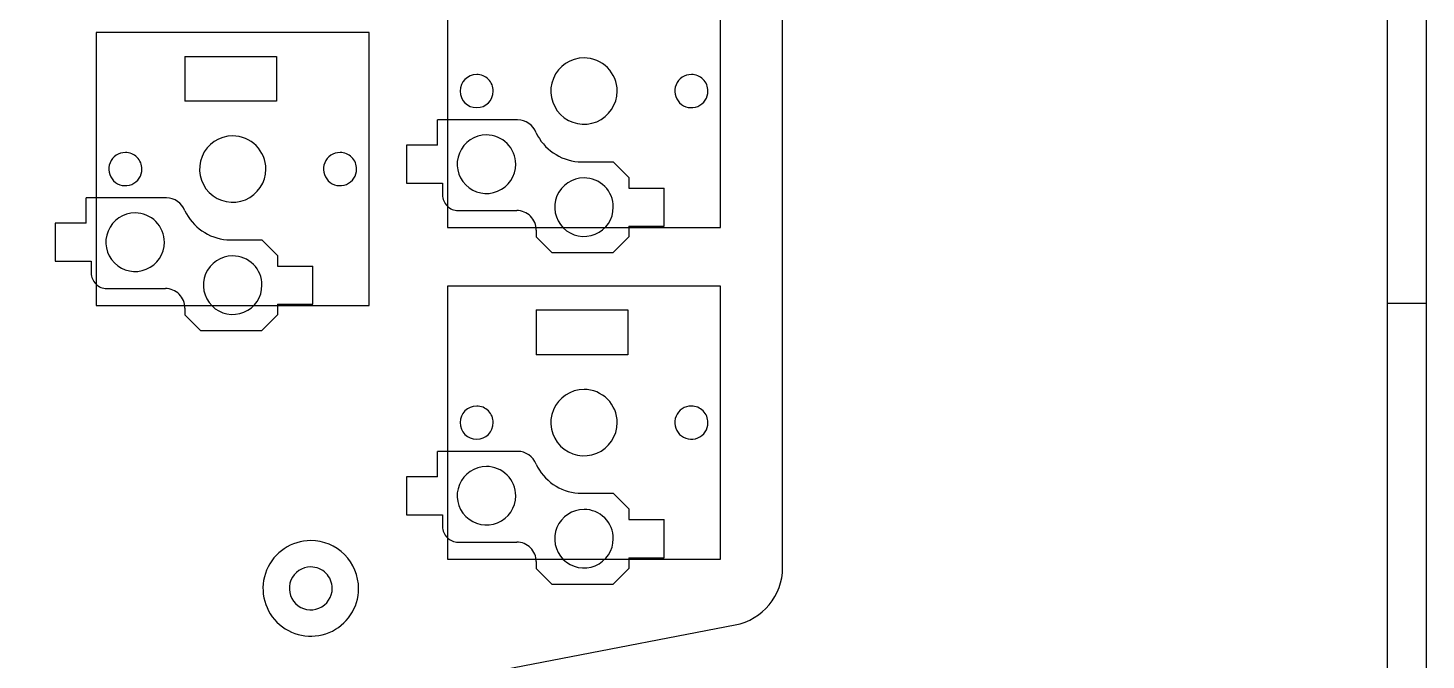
# Model space of a CAD drawing. Header units: millimetres. Extents: x 0 to 277, y 107 to 297.
# Drawn here: x 205.4 to 277.1, y 178.6 to 211.1 of the extents above; entities that cross this region are included whole.
import ezdxf

# ---------------------------------------------------------------- set-up
doc = ezdxf.new("R2010")
doc.units = ezdxf.units.MM
doc.layers.add('Layer_1', color=7, linetype='CONTINUOUS')

msp = doc.modelspace()

# ---------------------------------------------------------------- linework, layer by layer
at = {"layer": 'Layer_1', "color": 7}
for points in [[(0.075, 296.925), (277.0772, 296.925), (277.0772, 106.9178), (0.075, 106.9178)], [(0.075, 296.925), (277.0772, 296.925), (277.0772, 106.9178), (0.075, 106.9178)], [(0.075, 296.925), (277.0772, 296.925), (277.0772, 106.9178), (0.075, 106.9178)], [(2.075, 294.925), (275.0772, 294.925), (275.0772, 108.9178), (2.075, 108.9178)], [(2.075, 294.925), (275.0772, 294.925), (275.0772, 108.9178), (2.075, 108.9178)], [(2.075, 294.925), (275.0772, 294.925), (275.0772, 108.9178), (2.075, 108.9178)], [(240.9357, 214.8178), (226.9357, 214.8178), (226.9357, 200.8178), (240.9357, 200.8178)], [(222.9357, 210.8178), (208.9357, 210.8178), (208.9357, 196.8178), (222.9357, 196.8178)], [(233.9357, 209.517799)], [(233.9357, 209.517799)], [(233.9357, 209.517799)], [(228.4357, 208.667799)], [(228.4357, 208.667799)], [(228.4357, 208.667799)], [(239.4357, 208.667799)], [(239.4357, 208.667799)], [(239.4357, 208.667799)], [(215.9357, 205.5178)], [(215.9357, 205.5178)], [(215.9357, 205.5178)], [(228.9357, 205.5678)], [(228.9357, 205.5678)], [(228.9357, 205.5678)], [(210.4357, 204.6678)], [(210.4357, 204.6678)], [(210.4357, 204.6678)], [(221.4357, 204.6678)], [(221.4357, 204.6678)], [(221.4357, 204.6678)], [(233.9357, 203.3678)], [(233.9357, 203.3678)], [(233.9357, 203.3678)], [(210.9357, 201.5678)], [(210.9357, 201.5678)], [(210.9357, 201.5678)], [(215.9357, 199.3678)], [(215.9357, 199.3678)], [(215.9357, 199.3678)], [(240.9357, 197.8178), (226.9357, 197.8178), (226.9357, 183.8178), (240.9357, 183.8178)], [(233.9357, 192.5178)], [(233.9357, 192.5178)], [(233.9357, 192.5178)], [(228.4357, 191.6678)], [(228.4357, 191.6678)], [(228.4357, 191.6678)], [(239.4357, 191.6678)], [(239.4357, 191.6678)], [(239.4357, 191.6678)], [(228.9357, 188.5678)], [(228.9357, 188.5678)], [(228.9357, 188.5678)], [(233.9357, 186.3678)], [(233.9357, 186.3678)], [(233.9357, 186.3678)], [(219.9357, 184.7678)], [(219.9357, 183.4178)], [(219.9357, 183.4178)], [(219.9357, 183.4178)]]:
    msp.add_lwpolyline(points, close=True, dxfattribs=at)
for points in [[(244.1114, 183.3901), (244.1114, 232.3655)], [(213.4857, 209.5928), (213.4857, 207.2928)], [(213.4857, 209.5928), (218.1857, 209.5928), (218.1857, 207.2928), (213.4857, 207.2928)], [(226.4317, 205.6428), (226.4317, 206.3428)], [(230.5357, 206.3428), (226.4317, 206.3428)], [(226.4317, 205.0428), (226.4317, 205.6428)], [(224.8317, 205.0428), (224.8317, 203.0928), (226.6857, 203.0928)], [(226.4317, 205.0428), (224.8317, 205.0428)], [(233.6357, 204.1928), (235.4357, 204.1928)], [(236.2357, 203.3928), (235.4357, 204.1928)], [(226.6857, 203.0928), (226.6857, 202.4928)], [(236.2357, 203.3928), (236.2357, 202.8428), (238.0397, 202.8428)], [(236.2357, 200.8928), (238.0397, 200.8928), (238.0397, 202.8428)], [(208.4317, 201.6428), (208.4317, 202.3428)], [(212.5357, 202.3428), (208.4317, 202.3428)], [(208.4317, 201.0428), (208.4317, 201.6428)], [(227.4857, 201.6928), (230.4857, 201.6928)], [(206.8317, 201.0428), (206.8317, 199.0928), (208.6857, 199.0928)], [(208.4317, 201.0428), (206.8317, 201.0428)], [(231.4857, 200.6928), (231.4857, 200.3428)], [(236.2357, 200.8928), (236.2357, 200.3428)], [(215.6357, 200.1928), (217.4357, 200.1928)], [(218.2357, 199.3928), (217.4357, 200.1928)], [(232.2857, 199.5428), (231.4857, 200.3428)], [(235.4357, 199.5428), (236.2357, 200.3428)], [(218.2357, 199.3928), (218.2357, 198.8428), (220.0397, 198.8428)], [(232.2857, 199.5428), (235.4357, 199.5428)], [(208.6857, 199.0928), (208.6857, 198.4928)], [(218.2357, 196.8928), (220.0397, 196.8928), (220.0397, 198.8428)], [(209.4857, 197.6928), (212.4857, 197.6928)], [(213.4857, 196.6928), (213.4857, 196.3428)], [(214.2857, 195.5428), (213.4857, 196.3428)], [(217.4357, 195.5428), (218.2357, 196.3428)], [(218.2357, 196.8928), (218.2357, 196.3428)], [(231.4857, 196.5928), (231.4857, 194.2928)], [(231.4857, 196.5928), (236.1857, 196.5928), (236.1857, 194.2928), (231.4857, 194.2928)], [(277.0772, 196.925), (275.0772, 196.925)], [(277.0772, 196.925), (275.0772, 196.925)], [(277.0772, 196.925), (275.0772, 196.925)], [(214.2857, 195.5428), (217.4357, 195.5428)], [(226.4317, 188.6428), (226.4317, 189.3428)], [(230.5357, 189.3428), (226.4317, 189.3428)], [(226.4317, 188.0428), (226.4317, 188.6428)], [(224.8317, 188.0428), (224.8317, 186.0928), (226.6857, 186.0928)], [(226.4317, 188.0428), (224.8317, 188.0428)], [(233.6357, 187.1928), (235.4357, 187.1928)], [(236.2357, 186.3928), (235.4357, 187.1928)], [(236.2357, 186.3928), (236.2357, 185.8428), (238.0397, 185.8428)], [(226.6857, 186.0928), (226.6857, 185.4928)], [(236.2357, 183.8928), (238.0397, 183.8928), (238.0397, 185.8428)], [(227.4857, 184.6928), (230.4857, 184.6928)], [(231.4857, 183.6928), (231.4857, 183.3428)], [(236.2357, 183.8928), (236.2357, 183.3428)], [(232.2857, 182.5428), (231.4857, 183.3428)], [(235.4357, 182.5428), (236.2357, 183.3428)], [(232.2857, 182.5428), (235.4357, 182.5428)], [(157.2742, 164.1388), (241.6804, 180.4445)]]:
    msp.add_lwpolyline(points, dxfattribs=at)
for points in [[(233.9357, 209.517799), (233.248114, 209.517799), (232.628232, 209.103607), (232.365105, 208.468361)], [(233.9357, 209.517799), (233.248114, 209.517799), (232.628232, 209.103607), (232.365105, 208.468361)], [(233.9357, 209.517799), (233.248114, 209.517799), (232.628232, 209.103607), (232.365105, 208.468361)], [(235.137782, 209.019881), (234.81897, 209.338692), (234.386568, 209.517799), (233.9357, 209.517799)], [(235.137782, 209.019881), (234.81897, 209.338692), (234.386568, 209.517799), (233.9357, 209.517799)], [(235.137782, 209.019881), (234.81897, 209.338692), (234.386568, 209.517799), (233.9357, 209.517799)], [(228.4357, 208.667799), (227.966258, 208.667799), (227.5857, 208.287241), (227.5857, 207.817799)], [(228.4357, 208.667799), (227.966258, 208.667799), (227.5857, 208.287241), (227.5857, 207.817799)], [(228.4357, 208.667799), (227.966258, 208.667799), (227.5857, 208.287241), (227.5857, 207.817799)], [(229.036741, 208.41884), (228.877335, 208.578246), (228.661134, 208.667799), (228.4357, 208.667799)], [(229.036741, 208.41884), (228.877335, 208.578246), (228.661134, 208.667799), (228.4357, 208.667799)], [(229.036741, 208.41884), (228.877335, 208.578246), (228.661134, 208.667799), (228.4357, 208.667799)], [(232.365105, 208.468361), (232.101977, 207.833114), (232.247422, 207.101914), (232.733618, 206.615717)], [(232.365105, 208.468361), (232.101977, 207.833114), (232.247422, 207.101914), (232.733618, 206.615717)], [(232.365105, 208.468361), (232.101977, 207.833114), (232.247422, 207.101914), (232.733618, 206.615717)], [(235.6357, 207.817799), (235.6357, 208.268667), (235.456593, 208.701069), (235.137782, 209.019881)], [(235.6357, 207.817799), (235.6357, 208.268667), (235.456593, 208.701069), (235.137782, 209.019881)], [(235.6357, 207.817799), (235.6357, 208.268667), (235.456593, 208.701069), (235.137782, 209.019881)], [(239.4357, 208.667799), (239.091907, 208.667799), (238.781966, 208.460703), (238.650402, 208.14308)], [(239.4357, 208.667799), (239.091907, 208.667799), (238.781966, 208.460703), (238.650402, 208.14308)], [(239.4357, 208.667799), (239.091907, 208.667799), (238.781966, 208.460703), (238.650402, 208.14308)], [(240.036741, 208.41884), (239.877335, 208.578246), (239.661134, 208.667799), (239.4357, 208.667799)], [(240.036741, 208.41884), (239.877335, 208.578246), (239.661134, 208.667799), (239.4357, 208.667799)], [(240.036741, 208.41884), (239.877335, 208.578246), (239.661134, 208.667799), (239.4357, 208.667799)], [(227.5857, 207.817799), (227.5857, 207.348357), (227.966258, 206.967799), (228.4357, 206.967799)], [(227.5857, 207.817799), (227.5857, 207.348357), (227.966258, 206.967799), (228.4357, 206.967799)], [(227.5857, 207.817799), (227.5857, 207.348357), (227.966258, 206.967799), (228.4357, 206.967799)], [(228.4357, 206.967799), (228.905142, 206.967799), (229.2857, 207.348357), (229.2857, 207.817799)], [(228.4357, 206.967799), (228.905142, 206.967799), (229.2857, 207.348357), (229.2857, 207.817799)], [(228.4357, 206.967799), (228.905142, 206.967799), (229.2857, 207.348357), (229.2857, 207.817799)], [(229.2857, 207.817799), (229.2857, 208.043233), (229.196147, 208.259434), (229.036741, 208.41884)], [(229.2857, 207.817799), (229.2857, 208.043233), (229.196147, 208.259434), (229.036741, 208.41884)], [(229.2857, 207.817799), (229.2857, 208.043233), (229.196147, 208.259434), (229.036741, 208.41884)], [(234.586262, 206.247204), (235.221508, 206.510331), (235.6357, 207.130213), (235.6357, 207.817799)], [(234.586262, 206.247204), (235.221508, 206.510331), (235.6357, 207.130213), (235.6357, 207.817799)], [(234.586262, 206.247204), (235.221508, 206.510331), (235.6357, 207.130213), (235.6357, 207.817799)], [(238.650402, 208.14308), (238.518839, 207.825457), (238.591561, 207.459857), (238.834659, 207.216758)], [(238.650402, 208.14308), (238.518839, 207.825457), (238.591561, 207.459857), (238.834659, 207.216758)], [(238.650402, 208.14308), (238.518839, 207.825457), (238.591561, 207.459857), (238.834659, 207.216758)], [(239.760981, 207.032501), (240.078604, 207.164065), (240.2857, 207.474006), (240.2857, 207.817799)], [(239.760981, 207.032501), (240.078604, 207.164065), (240.2857, 207.474006), (240.2857, 207.817799)], [(239.760981, 207.032501), (240.078604, 207.164065), (240.2857, 207.474006), (240.2857, 207.817799)], [(240.2857, 207.817799), (240.2857, 208.043233), (240.196147, 208.259434), (240.036741, 208.41884)], [(240.2857, 207.817799), (240.2857, 208.043233), (240.196147, 208.259434), (240.036741, 208.41884)], [(240.2857, 207.817799), (240.2857, 208.043233), (240.196147, 208.259434), (240.036741, 208.41884)], [(238.834659, 207.216758), (239.077758, 206.97366), (239.443358, 206.900938), (239.760981, 207.032501)], [(238.834659, 207.216758), (239.077758, 206.97366), (239.443358, 206.900938), (239.760981, 207.032501)], [(238.834659, 207.216758), (239.077758, 206.97366), (239.443358, 206.900938), (239.760981, 207.032501)], [(231.4754, 205.6848), (231.331621, 206.079856), (230.956106, 206.3428), (230.5357, 206.3428)], [(232.733618, 206.615717), (233.219815, 206.129521), (233.951015, 205.984076), (234.586262, 206.247204)], [(232.733618, 206.615717), (233.219815, 206.129521), (233.951015, 205.984076), (234.586262, 206.247204)], [(232.733618, 206.615717), (233.219815, 206.129521), (233.951015, 205.984076), (234.586262, 206.247204)], [(231.4803, 205.6848), (231.881327, 204.838712), (232.70259, 204.270221), (233.6357, 204.1928)], [(215.9357, 205.5178), (215.248114, 205.5178), (214.628232, 205.103608), (214.365105, 204.468362)], [(215.9357, 205.5178), (215.248114, 205.5178), (214.628232, 205.103608), (214.365105, 204.468362)], [(215.9357, 205.5178), (215.248114, 205.5178), (214.628232, 205.103608), (214.365105, 204.468362)], [(217.137782, 205.019882), (216.81897, 205.338693), (216.386568, 205.5178), (215.9357, 205.5178)], [(217.137782, 205.019882), (216.81897, 205.338693), (216.386568, 205.5178), (215.9357, 205.5178)], [(217.137782, 205.019882), (216.81897, 205.338693), (216.386568, 205.5178), (215.9357, 205.5178)], [(217.6357, 203.8178), (217.6357, 204.268668), (217.456593, 204.70107), (217.137782, 205.019882)], [(217.6357, 203.8178), (217.6357, 204.268668), (217.456593, 204.70107), (217.137782, 205.019882)], [(217.6357, 203.8178), (217.6357, 204.268668), (217.456593, 204.70107), (217.137782, 205.019882)], [(228.9357, 205.5678), (228.329007, 205.5678), (227.782052, 205.202337), (227.549881, 204.641825)], [(228.9357, 205.5678), (228.329007, 205.5678), (227.782052, 205.202337), (227.549881, 204.641825)], [(228.9357, 205.5678), (228.329007, 205.5678), (227.782052, 205.202337), (227.549881, 204.641825)], [(229.99636, 205.12846), (229.715056, 205.409765), (229.333525, 205.5678), (228.9357, 205.5678)], [(229.99636, 205.12846), (229.715056, 205.409765), (229.333525, 205.5678), (228.9357, 205.5678)], [(229.99636, 205.12846), (229.715056, 205.409765), (229.333525, 205.5678), (228.9357, 205.5678)], [(230.4357, 204.0678), (230.4357, 204.465625), (230.277665, 204.847156), (229.99636, 205.12846)], [(230.4357, 204.0678), (230.4357, 204.465625), (230.277665, 204.847156), (229.99636, 205.12846)], [(230.4357, 204.0678), (230.4357, 204.465625), (230.277665, 204.847156), (229.99636, 205.12846)], [(210.4357, 204.6678), (210.091907, 204.6678), (209.781966, 204.460704), (209.650402, 204.143081)], [(210.4357, 204.6678), (210.091907, 204.6678), (209.781966, 204.460704), (209.650402, 204.143081)], [(210.4357, 204.6678), (210.091907, 204.6678), (209.781966, 204.460704), (209.650402, 204.143081)], [(211.036741, 204.418841), (210.877335, 204.578247), (210.661134, 204.6678), (210.4357, 204.6678)], [(211.036741, 204.418841), (210.877335, 204.578247), (210.661134, 204.6678), (210.4357, 204.6678)], [(211.036741, 204.418841), (210.877335, 204.578247), (210.661134, 204.6678), (210.4357, 204.6678)], [(211.2857, 203.8178), (211.2857, 204.043234), (211.196147, 204.259435), (211.036741, 204.418841)], [(211.2857, 203.8178), (211.2857, 204.043234), (211.196147, 204.259435), (211.036741, 204.418841)], [(211.2857, 203.8178), (211.2857, 204.043234), (211.196147, 204.259435), (211.036741, 204.418841)], [(214.365105, 204.468362), (214.101977, 203.833115), (214.247422, 203.101915), (214.733618, 202.615718)], [(214.365105, 204.468362), (214.101977, 203.833115), (214.247422, 203.101915), (214.733618, 202.615718)], [(214.365105, 204.468362), (214.101977, 203.833115), (214.247422, 203.101915), (214.733618, 202.615718)], [(221.4357, 204.6678), (221.091907, 204.6678), (220.781966, 204.460704), (220.650402, 204.143081)], [(221.4357, 204.6678), (221.091907, 204.6678), (220.781966, 204.460704), (220.650402, 204.143081)], [(221.4357, 204.6678), (221.091907, 204.6678), (220.781966, 204.460704), (220.650402, 204.143081)], [(222.036741, 204.418841), (221.877335, 204.578247), (221.661134, 204.6678), (221.4357, 204.6678)], [(222.036741, 204.418841), (221.877335, 204.578247), (221.661134, 204.6678), (221.4357, 204.6678)], [(222.036741, 204.418841), (221.877335, 204.578247), (221.661134, 204.6678), (221.4357, 204.6678)], [(222.2857, 203.8178), (222.2857, 204.043234), (222.196147, 204.259435), (222.036741, 204.418841)], [(222.2857, 203.8178), (222.2857, 204.043234), (222.196147, 204.259435), (222.036741, 204.418841)], [(222.2857, 203.8178), (222.2857, 204.043234), (222.196147, 204.259435), (222.036741, 204.418841)], [(227.549881, 204.641825), (227.317709, 204.081314), (227.446043, 203.436137), (227.87504, 203.00714)], [(227.549881, 204.641825), (227.317709, 204.081314), (227.446043, 203.436137), (227.87504, 203.00714)], [(227.549881, 204.641825), (227.317709, 204.081314), (227.446043, 203.436137), (227.87504, 203.00714)], [(209.650402, 204.143081), (209.518839, 203.825458), (209.591561, 203.459858), (209.834659, 203.216759)], [(209.650402, 204.143081), (209.518839, 203.825458), (209.591561, 203.459858), (209.834659, 203.216759)], [(209.650402, 204.143081), (209.518839, 203.825458), (209.591561, 203.459858), (209.834659, 203.216759)], [(210.760981, 203.032502), (211.078604, 203.164066), (211.2857, 203.474007), (211.2857, 203.8178)], [(210.760981, 203.032502), (211.078604, 203.164066), (211.2857, 203.474007), (211.2857, 203.8178)], [(210.760981, 203.032502), (211.078604, 203.164066), (211.2857, 203.474007), (211.2857, 203.8178)], [(216.586262, 202.247205), (217.221508, 202.510332), (217.6357, 203.130214), (217.6357, 203.8178)], [(216.586262, 202.247205), (217.221508, 202.510332), (217.6357, 203.130214), (217.6357, 203.8178)], [(216.586262, 202.247205), (217.221508, 202.510332), (217.6357, 203.130214), (217.6357, 203.8178)], [(220.650402, 204.143081), (220.518839, 203.825458), (220.591561, 203.459858), (220.834659, 203.216759)], [(220.650402, 204.143081), (220.518839, 203.825458), (220.591561, 203.459858), (220.834659, 203.216759)], [(220.650402, 204.143081), (220.518839, 203.825458), (220.591561, 203.459858), (220.834659, 203.216759)], [(221.760981, 203.032502), (222.078604, 203.164066), (222.2857, 203.474007), (222.2857, 203.8178)], [(221.760981, 203.032502), (222.078604, 203.164066), (222.2857, 203.474007), (222.2857, 203.8178)], [(221.760981, 203.032502), (222.078604, 203.164066), (222.2857, 203.474007), (222.2857, 203.8178)], [(229.509725, 202.681981), (230.070237, 202.914152), (230.4357, 203.461107), (230.4357, 204.0678)], [(229.509725, 202.681981), (230.070237, 202.914152), (230.4357, 203.461107), (230.4357, 204.0678)], [(229.509725, 202.681981), (230.070237, 202.914152), (230.4357, 203.461107), (230.4357, 204.0678)], [(209.834659, 203.216759), (210.077758, 202.973661), (210.443358, 202.900939), (210.760981, 203.032502)], [(209.834659, 203.216759), (210.077758, 202.973661), (210.443358, 202.900939), (210.760981, 203.032502)], [(209.834659, 203.216759), (210.077758, 202.973661), (210.443358, 202.900939), (210.760981, 203.032502)], [(220.834659, 203.216759), (221.077758, 202.973661), (221.443358, 202.900939), (221.760981, 203.032502)], [(220.834659, 203.216759), (221.077758, 202.973661), (221.443358, 202.900939), (221.760981, 203.032502)], [(220.834659, 203.216759), (221.077758, 202.973661), (221.443358, 202.900939), (221.760981, 203.032502)], [(227.87504, 203.00714), (228.304037, 202.578143), (228.949214, 202.449809), (229.509725, 202.681981)], [(227.87504, 203.00714), (228.304037, 202.578143), (228.949214, 202.449809), (229.509725, 202.681981)], [(227.87504, 203.00714), (228.304037, 202.578143), (228.949214, 202.449809), (229.509725, 202.681981)], [(233.9357, 203.3678), (233.329007, 203.3678), (232.782052, 203.002337), (232.549881, 202.441825)], [(233.9357, 203.3678), (233.329007, 203.3678), (232.782052, 203.002337), (232.549881, 202.441825)], [(233.9357, 203.3678), (233.329007, 203.3678), (232.782052, 203.002337), (232.549881, 202.441825)], [(234.99636, 202.92846), (234.715056, 203.209765), (234.333525, 203.3678), (233.9357, 203.3678)], [(234.99636, 202.92846), (234.715056, 203.209765), (234.333525, 203.3678), (233.9357, 203.3678)], [(234.99636, 202.92846), (234.715056, 203.209765), (234.333525, 203.3678), (233.9357, 203.3678)], [(235.4357, 201.8678), (235.4357, 202.265625), (235.277665, 202.647156), (234.99636, 202.92846)], [(235.4357, 201.8678), (235.4357, 202.265625), (235.277665, 202.647156), (234.99636, 202.92846)], [(235.4357, 201.8678), (235.4357, 202.265625), (235.277665, 202.647156), (234.99636, 202.92846)], [(213.4754, 201.6848), (213.331621, 202.079856), (212.956106, 202.3428), (212.5357, 202.3428)], [(214.733618, 202.615718), (215.219815, 202.129522), (215.951015, 201.984077), (216.586262, 202.247205)], [(214.733618, 202.615718), (215.219815, 202.129522), (215.951015, 201.984077), (216.586262, 202.247205)], [(214.733618, 202.615718), (215.219815, 202.129522), (215.951015, 201.984077), (216.586262, 202.247205)], [(226.6857, 202.4928), (226.6857, 202.280627), (226.769985, 202.077144), (226.920015, 201.927115)], [(232.549881, 202.441825), (232.317709, 201.881314), (232.446043, 201.236137), (232.87504, 200.80714)], [(232.549881, 202.441825), (232.317709, 201.881314), (232.446043, 201.236137), (232.87504, 200.80714)], [(232.549881, 202.441825), (232.317709, 201.881314), (232.446043, 201.236137), (232.87504, 200.80714)], [(210.9357, 201.5678), (210.329007, 201.5678), (209.782052, 201.202337), (209.549881, 200.641825)], [(210.9357, 201.5678), (210.329007, 201.5678), (209.782052, 201.202337), (209.549881, 200.641825)], [(210.9357, 201.5678), (210.329007, 201.5678), (209.782052, 201.202337), (209.549881, 200.641825)], [(211.99636, 201.12846), (211.715056, 201.409765), (211.333525, 201.5678), (210.9357, 201.5678)], [(211.99636, 201.12846), (211.715056, 201.409765), (211.333525, 201.5678), (210.9357, 201.5678)], [(211.99636, 201.12846), (211.715056, 201.409765), (211.333525, 201.5678), (210.9357, 201.5678)], [(213.4803, 201.6848), (213.881327, 200.838712), (214.70259, 200.270221), (215.6357, 200.1928)], [(226.920015, 201.927115), (227.070044, 201.777085), (227.273527, 201.6928), (227.4857, 201.6928)], [(231.192807, 201.399907), (231.00527, 201.587443), (230.750916, 201.6928), (230.4857, 201.6928)], [(231.4857, 200.6928), (231.4857, 200.958016), (231.380343, 201.21237), (231.192807, 201.399907)], [(234.509725, 200.481981), (235.070237, 200.714152), (235.4357, 201.261107), (235.4357, 201.8678)], [(234.509725, 200.481981), (235.070237, 200.714152), (235.4357, 201.261107), (235.4357, 201.8678)], [(234.509725, 200.481981), (235.070237, 200.714152), (235.4357, 201.261107), (235.4357, 201.8678)], [(209.549881, 200.641825), (209.317709, 200.081314), (209.446043, 199.436137), (209.87504, 199.00714)], [(209.549881, 200.641825), (209.317709, 200.081314), (209.446043, 199.436137), (209.87504, 199.00714)], [(209.549881, 200.641825), (209.317709, 200.081314), (209.446043, 199.436137), (209.87504, 199.00714)], [(212.4357, 200.0678), (212.4357, 200.465625), (212.277665, 200.847156), (211.99636, 201.12846)], [(212.4357, 200.0678), (212.4357, 200.465625), (212.277665, 200.847156), (211.99636, 201.12846)], [(212.4357, 200.0678), (212.4357, 200.465625), (212.277665, 200.847156), (211.99636, 201.12846)], [(232.87504, 200.80714), (233.304037, 200.378143), (233.949214, 200.249809), (234.509725, 200.481981)], [(232.87504, 200.80714), (233.304037, 200.378143), (233.949214, 200.249809), (234.509725, 200.481981)], [(232.87504, 200.80714), (233.304037, 200.378143), (233.949214, 200.249809), (234.509725, 200.481981)], [(211.509725, 198.681981), (212.070237, 198.914152), (212.4357, 199.461107), (212.4357, 200.0678)], [(211.509725, 198.681981), (212.070237, 198.914152), (212.4357, 199.461107), (212.4357, 200.0678)], [(211.509725, 198.681981), (212.070237, 198.914152), (212.4357, 199.461107), (212.4357, 200.0678)], [(215.9357, 199.3678), (215.329007, 199.3678), (214.782052, 199.002337), (214.549881, 198.441825)], [(215.9357, 199.3678), (215.329007, 199.3678), (214.782052, 199.002337), (214.549881, 198.441825)], [(215.9357, 199.3678), (215.329007, 199.3678), (214.782052, 199.002337), (214.549881, 198.441825)], [(216.99636, 198.92846), (216.715056, 199.209765), (216.333525, 199.3678), (215.9357, 199.3678)], [(216.99636, 198.92846), (216.715056, 199.209765), (216.333525, 199.3678), (215.9357, 199.3678)], [(216.99636, 198.92846), (216.715056, 199.209765), (216.333525, 199.3678), (215.9357, 199.3678)], [(208.6857, 198.4928), (208.6857, 198.280627), (208.769985, 198.077144), (208.920015, 197.927115)], [(209.87504, 199.00714), (210.304037, 198.578143), (210.949214, 198.449809), (211.509725, 198.681981)], [(209.87504, 199.00714), (210.304037, 198.578143), (210.949214, 198.449809), (211.509725, 198.681981)], [(209.87504, 199.00714), (210.304037, 198.578143), (210.949214, 198.449809), (211.509725, 198.681981)], [(214.549881, 198.441825), (214.317709, 197.881314), (214.446043, 197.236137), (214.87504, 196.80714)], [(214.549881, 198.441825), (214.317709, 197.881314), (214.446043, 197.236137), (214.87504, 196.80714)], [(214.549881, 198.441825), (214.317709, 197.881314), (214.446043, 197.236137), (214.87504, 196.80714)], [(217.4357, 197.8678), (217.4357, 198.265625), (217.277665, 198.647156), (216.99636, 198.92846)], [(217.4357, 197.8678), (217.4357, 198.265625), (217.277665, 198.647156), (216.99636, 198.92846)], [(217.4357, 197.8678), (217.4357, 198.265625), (217.277665, 198.647156), (216.99636, 198.92846)], [(208.920015, 197.927115), (209.070044, 197.777085), (209.273527, 197.6928), (209.4857, 197.6928)], [(216.509725, 196.481981), (217.070237, 196.714152), (217.4357, 197.261107), (217.4357, 197.8678)], [(216.509725, 196.481981), (217.070237, 196.714152), (217.4357, 197.261107), (217.4357, 197.8678)], [(216.509725, 196.481981), (217.070237, 196.714152), (217.4357, 197.261107), (217.4357, 197.8678)], [(213.192807, 197.399907), (213.00527, 197.587443), (212.750916, 197.6928), (212.4857, 197.6928)], [(213.4857, 196.6928), (213.4857, 196.958016), (213.380343, 197.21237), (213.192807, 197.399907)], [(214.87504, 196.80714), (215.304037, 196.378143), (215.949214, 196.249809), (216.509725, 196.481981)], [(214.87504, 196.80714), (215.304037, 196.378143), (215.949214, 196.249809), (216.509725, 196.481981)], [(214.87504, 196.80714), (215.304037, 196.378143), (215.949214, 196.249809), (216.509725, 196.481981)], [(233.9357, 192.5178), (233.248114, 192.5178), (232.628232, 192.103608), (232.365105, 191.468362)], [(233.9357, 192.5178), (233.248114, 192.5178), (232.628232, 192.103608), (232.365105, 191.468362)], [(233.9357, 192.5178), (233.248114, 192.5178), (232.628232, 192.103608), (232.365105, 191.468362)], [(235.137782, 192.019882), (234.81897, 192.338693), (234.386568, 192.5178), (233.9357, 192.5178)], [(235.137782, 192.019882), (234.81897, 192.338693), (234.386568, 192.5178), (233.9357, 192.5178)], [(235.137782, 192.019882), (234.81897, 192.338693), (234.386568, 192.5178), (233.9357, 192.5178)], [(235.6357, 190.8178), (235.6357, 191.268668), (235.456593, 191.70107), (235.137782, 192.019882)], [(235.6357, 190.8178), (235.6357, 191.268668), (235.456593, 191.70107), (235.137782, 192.019882)], [(235.6357, 190.8178), (235.6357, 191.268668), (235.456593, 191.70107), (235.137782, 192.019882)], [(228.4357, 191.6678), (227.966258, 191.6678), (227.5857, 191.287242), (227.5857, 190.8178)], [(228.4357, 191.6678), (227.966258, 191.6678), (227.5857, 191.287242), (227.5857, 190.8178)], [(228.4357, 191.6678), (227.966258, 191.6678), (227.5857, 191.287242), (227.5857, 190.8178)], [(229.036741, 191.418841), (228.877335, 191.578247), (228.661134, 191.6678), (228.4357, 191.6678)], [(229.036741, 191.418841), (228.877335, 191.578247), (228.661134, 191.6678), (228.4357, 191.6678)], [(229.036741, 191.418841), (228.877335, 191.578247), (228.661134, 191.6678), (228.4357, 191.6678)], [(229.2857, 190.8178), (229.2857, 191.043234), (229.196147, 191.259435), (229.036741, 191.418841)], [(229.2857, 190.8178), (229.2857, 191.043234), (229.196147, 191.259435), (229.036741, 191.418841)], [(229.2857, 190.8178), (229.2857, 191.043234), (229.196147, 191.259435), (229.036741, 191.418841)], [(232.365105, 191.468362), (232.101977, 190.833115), (232.247422, 190.101915), (232.733618, 189.615718)], [(232.365105, 191.468362), (232.101977, 190.833115), (232.247422, 190.101915), (232.733618, 189.615718)], [(232.365105, 191.468362), (232.101977, 190.833115), (232.247422, 190.101915), (232.733618, 189.615718)], [(239.4357, 191.6678), (239.091907, 191.6678), (238.781966, 191.460704), (238.650402, 191.143081)], [(239.4357, 191.6678), (239.091907, 191.6678), (238.781966, 191.460704), (238.650402, 191.143081)], [(239.4357, 191.6678), (239.091907, 191.6678), (238.781966, 191.460704), (238.650402, 191.143081)], [(240.036741, 191.418841), (239.877335, 191.578247), (239.661134, 191.6678), (239.4357, 191.6678)], [(240.036741, 191.418841), (239.877335, 191.578247), (239.661134, 191.6678), (239.4357, 191.6678)], [(240.036741, 191.418841), (239.877335, 191.578247), (239.661134, 191.6678), (239.4357, 191.6678)], [(240.2857, 190.8178), (240.2857, 191.043234), (240.196147, 191.259435), (240.036741, 191.418841)], [(240.2857, 190.8178), (240.2857, 191.043234), (240.196147, 191.259435), (240.036741, 191.418841)], [(240.2857, 190.8178), (240.2857, 191.043234), (240.196147, 191.259435), (240.036741, 191.418841)], [(227.5857, 190.8178), (227.5857, 190.348358), (227.966258, 189.9678), (228.4357, 189.9678)], [(227.5857, 190.8178), (227.5857, 190.348358), (227.966258, 189.9678), (228.4357, 189.9678)], [(227.5857, 190.8178), (227.5857, 190.348358), (227.966258, 189.9678), (228.4357, 189.9678)], [(228.4357, 189.9678), (228.905142, 189.9678), (229.2857, 190.348358), (229.2857, 190.8178)], [(228.4357, 189.9678), (228.905142, 189.9678), (229.2857, 190.348358), (229.2857, 190.8178)], [(228.4357, 189.9678), (228.905142, 189.9678), (229.2857, 190.348358), (229.2857, 190.8178)], [(234.586262, 189.247205), (235.221508, 189.510332), (235.6357, 190.130214), (235.6357, 190.8178)], [(234.586262, 189.247205), (235.221508, 189.510332), (235.6357, 190.130214), (235.6357, 190.8178)], [(234.586262, 189.247205), (235.221508, 189.510332), (235.6357, 190.130214), (235.6357, 190.8178)], [(238.650402, 191.143081), (238.518839, 190.825458), (238.591561, 190.459858), (238.834659, 190.216759)], [(238.650402, 191.143081), (238.518839, 190.825458), (238.591561, 190.459858), (238.834659, 190.216759)], [(238.650402, 191.143081), (238.518839, 190.825458), (238.591561, 190.459858), (238.834659, 190.216759)], [(239.760981, 190.032502), (240.078604, 190.164066), (240.2857, 190.474007), (240.2857, 190.8178)], [(239.760981, 190.032502), (240.078604, 190.164066), (240.2857, 190.474007), (240.2857, 190.8178)], [(239.760981, 190.032502), (240.078604, 190.164066), (240.2857, 190.474007), (240.2857, 190.8178)], [(238.834659, 190.216759), (239.077758, 189.973661), (239.443358, 189.900939), (239.760981, 190.032502)], [(238.834659, 190.216759), (239.077758, 189.973661), (239.443358, 189.900939), (239.760981, 190.032502)], [(238.834659, 190.216759), (239.077758, 189.973661), (239.443358, 189.900939), (239.760981, 190.032502)], [(231.4754, 188.6848), (231.331621, 189.079856), (230.956106, 189.3428), (230.5357, 189.3428)], [(232.733618, 189.615718), (233.219815, 189.129522), (233.951015, 188.984077), (234.586262, 189.247205)], [(232.733618, 189.615718), (233.219815, 189.129522), (233.951015, 188.984077), (234.586262, 189.247205)], [(232.733618, 189.615718), (233.219815, 189.129522), (233.951015, 188.984077), (234.586262, 189.247205)], [(228.9357, 188.5678), (228.329007, 188.5678), (227.782052, 188.202337), (227.549881, 187.641825)], [(228.9357, 188.5678), (228.329007, 188.5678), (227.782052, 188.202337), (227.549881, 187.641825)], [(228.9357, 188.5678), (228.329007, 188.5678), (227.782052, 188.202337), (227.549881, 187.641825)], [(229.99636, 188.12846), (229.715056, 188.409765), (229.333525, 188.5678), (228.9357, 188.5678)], [(229.99636, 188.12846), (229.715056, 188.409765), (229.333525, 188.5678), (228.9357, 188.5678)], [(229.99636, 188.12846), (229.715056, 188.409765), (229.333525, 188.5678), (228.9357, 188.5678)], [(231.4803, 188.6848), (231.881327, 187.838712), (232.70259, 187.270221), (233.6357, 187.1928)], [(230.4357, 187.0678), (230.4357, 187.465625), (230.277665, 187.847156), (229.99636, 188.12846)], [(230.4357, 187.0678), (230.4357, 187.465625), (230.277665, 187.847156), (229.99636, 188.12846)], [(230.4357, 187.0678), (230.4357, 187.465625), (230.277665, 187.847156), (229.99636, 188.12846)], [(227.549881, 187.641825), (227.317709, 187.081314), (227.446043, 186.436137), (227.87504, 186.00714)], [(227.549881, 187.641825), (227.317709, 187.081314), (227.446043, 186.436137), (227.87504, 186.00714)], [(227.549881, 187.641825), (227.317709, 187.081314), (227.446043, 186.436137), (227.87504, 186.00714)], [(229.509725, 185.681981), (230.070237, 185.914152), (230.4357, 186.461107), (230.4357, 187.0678)], [(229.509725, 185.681981), (230.070237, 185.914152), (230.4357, 186.461107), (230.4357, 187.0678)], [(229.509725, 185.681981), (230.070237, 185.914152), (230.4357, 186.461107), (230.4357, 187.0678)], [(233.9357, 186.3678), (233.329007, 186.3678), (232.782052, 186.002337), (232.549881, 185.441825)], [(233.9357, 186.3678), (233.329007, 186.3678), (232.782052, 186.002337), (232.549881, 185.441825)], [(233.9357, 186.3678), (233.329007, 186.3678), (232.782052, 186.002337), (232.549881, 185.441825)], [(234.99636, 185.92846), (234.715056, 186.209765), (234.333525, 186.3678), (233.9357, 186.3678)], [(234.99636, 185.92846), (234.715056, 186.209765), (234.333525, 186.3678), (233.9357, 186.3678)], [(234.99636, 185.92846), (234.715056, 186.209765), (234.333525, 186.3678), (233.9357, 186.3678)], [(227.87504, 186.00714), (228.304037, 185.578143), (228.949214, 185.449809), (229.509725, 185.681981)], [(227.87504, 186.00714), (228.304037, 185.578143), (228.949214, 185.449809), (229.509725, 185.681981)], [(227.87504, 186.00714), (228.304037, 185.578143), (228.949214, 185.449809), (229.509725, 185.681981)], [(235.4357, 184.8678), (235.4357, 185.265625), (235.277665, 185.647156), (234.99636, 185.92846)], [(235.4357, 184.8678), (235.4357, 185.265625), (235.277665, 185.647156), (234.99636, 185.92846)], [(235.4357, 184.8678), (235.4357, 185.265625), (235.277665, 185.647156), (234.99636, 185.92846)], [(226.6857, 185.4928), (226.6857, 185.280627), (226.769985, 185.077144), (226.920015, 184.927115)], [(226.920015, 184.927115), (227.070044, 184.777085), (227.273527, 184.6928), (227.4857, 184.6928)], [(232.549881, 185.441825), (232.317709, 184.881314), (232.446043, 184.236137), (232.87504, 183.80714)], [(232.549881, 185.441825), (232.317709, 184.881314), (232.446043, 184.236137), (232.87504, 183.80714)], [(232.549881, 185.441825), (232.317709, 184.881314), (232.446043, 184.236137), (232.87504, 183.80714)], [(234.509725, 183.481981), (235.070237, 183.714152), (235.4357, 184.261107), (235.4357, 184.8678)], [(234.509725, 183.481981), (235.070237, 183.714152), (235.4357, 184.261107), (235.4357, 184.8678)], [(234.509725, 183.481981), (235.070237, 183.714152), (235.4357, 184.261107), (235.4357, 184.8678)], [(219.9357, 184.7678), (218.944768, 184.7678), (218.051409, 184.170877), (217.672195, 183.255374)], [(221.668112, 184.050212), (221.208647, 184.509676), (220.58548, 184.7678), (219.9357, 184.7678)], [(231.192807, 184.399907), (231.00527, 184.587443), (230.750916, 184.6928), (230.4857, 184.6928)], [(231.4857, 183.6928), (231.4857, 183.958016), (231.380343, 184.21237), (231.192807, 184.399907)], [(219.9357, 183.4178), (219.490792, 183.4178), (219.089692, 183.149794), (218.919433, 182.738752)], [(219.9357, 183.4178), (219.490792, 183.4178), (219.089692, 183.149794), (218.919433, 182.738752)], [(219.9357, 183.4178), (219.490792, 183.4178), (219.089692, 183.149794), (218.919433, 182.738752)], [(220.713517, 183.095617), (220.507227, 183.301907), (220.227438, 183.4178), (219.9357, 183.4178)], [(220.713517, 183.095617), (220.507227, 183.301907), (220.227438, 183.4178), (219.9357, 183.4178)], [(220.713517, 183.095617), (220.507227, 183.301907), (220.227438, 183.4178), (219.9357, 183.4178)], [(222.3857, 182.3178), (222.3857, 182.96758), (222.127576, 183.590747), (221.668112, 184.050212)], [(232.87504, 183.80714), (233.304037, 183.378143), (233.949214, 183.249809), (234.509725, 183.481981)], [(232.87504, 183.80714), (233.304037, 183.378143), (233.949214, 183.249809), (234.509725, 183.481981)], [(232.87504, 183.80714), (233.304037, 183.378143), (233.949214, 183.249809), (234.509725, 183.481981)], [(241.6804, 180.4446), (243.091752, 180.717235), (244.111378, 181.952657), (244.1114, 183.3901)], [(217.672195, 183.255374), (217.292982, 182.339872), (217.502593, 181.286083), (218.203288, 180.585388)], [(218.919433, 182.738752), (218.749173, 182.32771), (218.843285, 181.85458), (219.157883, 181.539983)], [(218.919433, 182.738752), (218.749173, 182.32771), (218.843285, 181.85458), (219.157883, 181.539983)], [(218.919433, 182.738752), (218.749173, 182.32771), (218.843285, 181.85458), (219.157883, 181.539983)], [(221.0357, 182.3178), (221.0357, 182.609538), (220.919807, 182.889327), (220.713517, 183.095617)], [(221.0357, 182.3178), (221.0357, 182.609538), (220.919807, 182.889327), (220.713517, 183.095617)], [(221.0357, 182.3178), (221.0357, 182.609538), (220.919807, 182.889327), (220.713517, 183.095617)], [(220.356652, 181.301533), (220.767694, 181.471792), (221.0357, 181.872892), (221.0357, 182.3178)], [(220.356652, 181.301533), (220.767694, 181.471792), (221.0357, 181.872892), (221.0357, 182.3178)], [(220.356652, 181.301533), (220.767694, 181.471792), (221.0357, 181.872892), (221.0357, 182.3178)], [(220.873274, 180.054295), (221.788777, 180.433509), (222.3857, 181.326868), (222.3857, 182.3178)], [(219.157883, 181.539983), (219.47248, 181.225385), (219.94561, 181.131273), (220.356652, 181.301533)], [(219.157883, 181.539983), (219.47248, 181.225385), (219.94561, 181.131273), (220.356652, 181.301533)], [(219.157883, 181.539983), (219.47248, 181.225385), (219.94561, 181.131273), (220.356652, 181.301533)], [(218.203288, 180.585388), (218.903983, 179.884693), (219.957772, 179.675082), (220.873274, 180.054295)]]:
    msp.add_open_spline(points, degree=3, dxfattribs=at)

doc.saveas('drawing.dxf')
